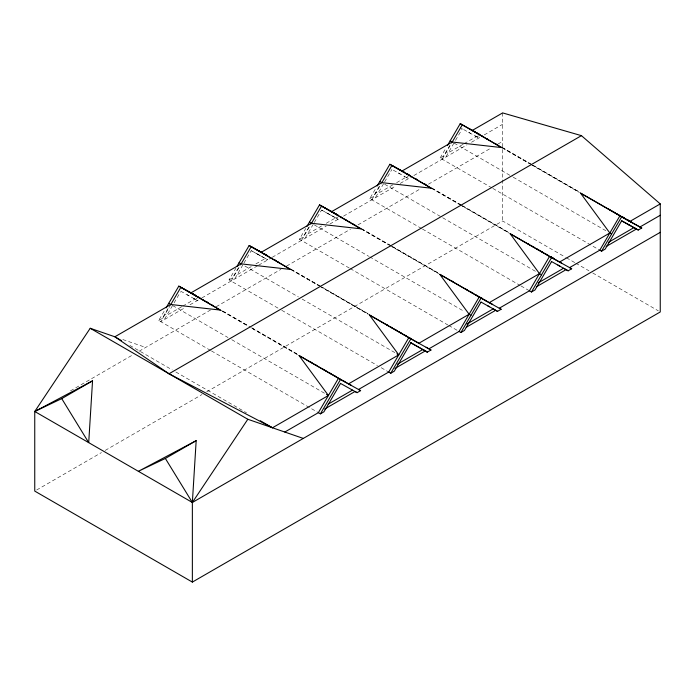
<?xml version="1.0" encoding="UTF-8"?>
<svg xmlns="http://www.w3.org/2000/svg" width="695" height="695" viewBox="0 0 695 695"><rect width="100%" height="100%" fill="white"/><g stroke="black" fill="none" stroke-linecap="round" stroke-linejoin="round"><path stroke-width="0.52" stroke-dasharray="3.48 2.61" d="M491.904 187.893L440.126 158.008L443.749 155.915L449.813 145.429M210.481 350.376L158.703 320.482L164.524 310.543M158.703 320.482L162.239 318.44L168.407 307.902M170.805 304.497L160.754 321.672L185.391 307.442M172.534 305.531L164.289 319.631L162.239 318.44M174.097 302.872L180.335 292.204M278.009 308.137L229.055 279.868L235.926 268.114M229.055 279.868L232.556 277.844L239.245 266.411M231.105 281.058L241.156 263.874M242.868 264.908L234.606 279.034L232.556 277.844M243.91 263.127L251.199 250.669L267.801 259.869L250.999 250.513M349.307 268.062L299.406 239.254L305.757 228.403M299.406 239.254L302.942 237.212L309.631 225.779M301.456 240.435L311.508 223.26M313.245 224.294L304.992 238.394L302.942 237.212M314.279 222.522L321.559 210.081L338.135 219.264L321.359 209.916M421.544 228.516L369.766 198.631L376.117 187.78M369.766 198.631L373.293 196.589L379.974 185.165M371.816 199.812L381.338 183.541M383.597 183.671L375.343 197.78L373.293 196.589M384.63 181.899L391.911 169.45M440.126 158.008L445.947 148.061M442.176 159.19L452.228 142.015M453.957 143.048L445.799 157.096L443.749 155.915M455.512 140.381L462.279 128.827L460.229 127.637M181.795 306.669L166.817 315.313L164.767 314.131M182.724 306.13L194.895 299.102L192.845 297.92L197.319 300.561L195.269 299.371L197.085 298.329M251.208 266.619L237.108 274.751L235.058 273.569M255.899 263.9L265.299 258.479L263.249 257.298M321.559 225.971L307.52 234.076L305.461 232.894M326.242 223.269L335.607 217.865L333.557 216.675M392.857 184.818L377.863 193.479L375.813 192.289M396.61 182.655L405.976 177.242L403.925 176.061M463.218 144.204L448.214 152.857L446.164 151.675M464.147 143.657L476.336 136.62L474.285 135.438M336.085 218.074L337.848 217.057M408.208 176.434L406.445 177.451L408.495 178.632L391.711 169.293M478.56 135.82L476.796 136.837L478.846 138.018L462.071 128.662M189.978 304.801L200.951 298.459M201.871 297.929L257.654 265.725M258.583 265.195L271.302 257.845M272.223 257.315L326.163 226.17M329.847 224.042L341.671 217.222M343.495 216.162L395.603 186.078M400.207 183.419L412.022 176.6M413.846 175.548L466.918 144.908M471.505 142.258L482.373 135.985M484.215 134.926L502.641 124.283M70.473 390.851L133.466 354.485M139.104 351.236L210.498 310.013M216.136 306.756L280.954 269.339M286.592 266.081L350.462 229.202M357.977 224.867L420.918 188.527M428.433 184.192L491.374 147.853M497.95 144.056L502.641 141.346M36.627 490.018L101.461 452.584M105.214 450.412L201.993 394.543M206.684 391.832L502.641 220.967L565.495 257.254M122.815 339.534L145.681 347.43M180.648 291.162L194.895 299.102M502.077 147.357L532.092 164.689M533.03 165.236L578.996 191.777M502.346 147.74L531.423 164.533M532.361 165.08L579.274 192.159M501.677 147.583L529.825 163.838M530.763 164.376L579.543 192.541M468.543 132.258L470.602 133.44M454.104 143.101L512.267 176.678M513.205 177.216L607.022 231.383M492.842 188.441L599.785 250.183M566.434 257.793L574.878 262.667M575.816 263.214L588.952 270.789M592.705 272.961L658.374 310.873M431.725 187.971L461.741 205.303M462.679 205.85L509.591 232.929M431.986 188.362L461.072 205.155M462.01 205.694L508.914 232.773M431.317 188.215L459.456 204.46M460.394 204.999L509.183 233.164M398.192 172.881L400.242 174.063M384.683 184.262L535.723 271.467M422.482 229.063L520.042 285.393M520.981 285.932L529.425 290.805M361.365 228.594L391.389 245.926M392.328 246.464L439.231 273.552M361.635 228.985L391.659 246.317M392.597 246.855L438.562 273.396M360.966 228.829L389.104 245.074M390.043 245.622L438.832 273.787M327.832 213.504L329.882 214.686M314.322 224.885L368.732 256.299M369.671 256.837L464.425 311.542M350.245 268.6L447.806 324.93M448.744 325.469L457.188 330.342M291.005 269.217L367.933 313.627M291.274 269.608L319.422 285.853M320.352 286.392L368.202 314.018M290.606 269.452L318.744 285.697M319.683 286.244L368.472 314.401M257.48 254.101L259.539 255.291M244.909 266.046L298.381 296.921M302.134 299.085L395.942 353.242M281.762 310.3L377.455 365.544M381.208 367.716L388.714 372.051M222.53 310.917L250.678 327.171M251.616 327.71L297.582 354.25M222.8 311.308L248.132 325.929M251.885 328.092L297.851 354.632M222.131 311.152L248.402 326.311M252.155 328.483L298.12 355.023M187.12 294.741L189.17 295.931M172.681 305.574L228.03 337.535M231.783 339.699L325.599 393.865M211.419 350.914L318.362 412.665M129.878 345.458L172.212 369.888M175.844 371.99L246.473 412.769M502.641 112.911L502.641 220.967"/><path stroke-width="1.04" d="M660.25 232.339L192.359 502.476L34.75 411.483L92.548 380.834L88.708 442.628L61.733 398.626L34.75 411.483L34.75 491.096L192.359 582.089L660.25 311.959L660.25 203.904L581.446 135.655L502.641 112.911L472.322 130.408L501.677 147.583L452.228 142.015L450.178 140.833M196.172 440.665L165.358 458.448L138.366 471.306L196.172 440.665L192.359 502.476L192.359 582.089M166.105 307.824L178.797 286.132L196.164 295.757M236.986 266.307L249.149 245.517L261.945 252.606M306.816 226.596L319.509 204.895L337.787 215.024M377.168 185.973L389.86 164.281L404.49 172.377M447.528 145.351L460.229 123.649L475.067 131.928M462.279 124.839L452.228 142.015L401.971 171.031L431.317 188.215L381.868 182.637L379.817 181.456M284.802 432.038L318.362 412.665L338.456 378.315L360.609 390.642L357.1 392.666L340.333 383.327M318.362 412.665L320.412 413.846L340.515 379.496L299.059 355.562L328.414 395.49L272.475 427.781L169.015 373.771L114.866 336.788L90.211 328.275L34.75 411.483M340.515 383.475L323.931 411.814L320.412 413.846M360.609 390.642L358.559 389.452L388.714 372.051L408.808 337.692L430.961 350.019L427.364 352.104L410.676 342.705L427.364 352.104L422.908 349.472L397.523 364.128M388.714 372.051L390.764 373.232L410.858 338.882L369.41 314.948L398.756 354.867L348.508 383.883L299.059 355.562M410.858 342.844L394.265 371.208L390.764 373.232M430.961 350.019L428.911 348.838L459.065 331.428L479.168 297.069L501.121 309.275L497.516 311.36L495.665 310.3L466.249 327.276M459.065 331.428L460.915 332.497L481.018 298.138L439.77 274.325L469.116 314.253L470.967 315.313M481.018 302.108L464.425 330.464L460.915 332.497M501.121 309.275L499.279 308.215L529.425 290.805L549.519 256.455L571.681 268.783L568.171 270.807L551.37 261.45M529.425 290.805L531.475 291.987L551.569 257.637L510.121 233.711L539.476 273.63L541.527 274.812M551.569 261.615L534.985 289.963L531.475 291.987M599.785 250.183L619.888 215.832L641.746 228.003L638.245 230.028L621.651 220.828L605.163 249.123L601.557 251.208L599.785 250.183L569.631 267.592L571.681 268.783M601.557 251.208L621.651 216.857L641.746 228.003M303.298 438.423L247.82 419.267L192.359 502.476L165.358 458.448M61.733 398.626L92.548 380.834M169.015 373.771L581.446 135.655M469.116 314.253L418.859 343.269L369.41 314.948M439.77 274.325L489.219 302.646L539.476 273.63M510.121 233.711L559.571 262.024L609.836 233.007L611.609 234.033M660.25 203.904L629.931 221.401L580.481 193.08L609.836 233.007M328.144 404.177L352.539 390.095M466.962 324.035L493.259 308.849L497.516 311.36M538.26 282.865L563.61 268.235L565.661 269.417M608.611 242.251L633.962 227.613L635.734 228.638M324.643 409.034L355.049 391.485L357.1 392.666M394.969 368.437L425.314 350.914M536.618 286.653L566.121 269.625L568.171 270.807M606.144 246.508L636.472 229.003L638.245 230.028M639.982 226.978L660.25 215.276M403.795 172.047L391.911 165.462L381.868 182.637L331.619 211.654L360.966 228.829L311.508 223.26L309.457 222.07M259.2 251.086L290.606 269.452L241.156 263.874L239.097 262.693M476.892 132.945L479.628 134.465M621.738 220.828L636.472 229.003M406.314 173.394L408.139 174.402M406.54 173.568L409.277 175.079M338.013 215.198L321.559 206.076L311.508 223.26L261.251 252.276L251.199 246.699L241.156 263.874L190.908 292.89L220.254 310.066L170.805 304.497L168.755 303.307M481.018 302.073L495.101 309.918M264.682 254.127L267.427 255.647M263.996 253.788L267.653 255.821M196.39 295.931L180.856 287.313L170.805 304.497L114.866 336.788L121.451 340.585M198.214 296.939L200.038 297.955M622.155 216.692L624.032 217.77M627.785 219.941L629.661 221.019M470.272 129.227L475.137 132.033M477.013 133.119L479.828 134.743M481.705 135.829L483.581 136.915M486.396 138.54L488.272 139.617M494.84 143.413L496.716 144.49M608.351 208.952L610.227 210.029M612.104 211.115L614.919 212.739M616.795 213.825L619.61 215.45M621.486 216.527L624.301 218.152M628.054 220.324L631.703 222.426M460.229 123.649L501.677 147.583M580.481 193.08L621.651 216.857M628.211 224.424L629.983 225.441M415.775 178.771L417.652 179.849M424.219 183.645L426.096 184.722M550.866 256.759L553.68 258.384M399.92 169.849L403.847 172.117M406.662 173.741L409.477 175.366M527.679 243.606L529.555 244.692M532.37 246.317L534.247 247.403M536.123 248.489L538.938 250.113M540.814 251.19L543.629 252.815M545.505 253.901L548.32 255.525M551.135 257.15L553.95 258.775M559.571 262.024L561.63 263.214M389.86 164.281L431.317 188.215M557.859 265.047L559.909 266.228M480.514 297.382L482.391 298.468M490.835 303.341L492.712 304.419M329.56 210.463L338.178 215.441M340.055 216.527L341.931 217.605M344.746 219.229L346.623 220.315M348.499 221.401L350.376 222.478M353.19 224.111L355.067 225.189M451.698 280.98L453.574 282.057M465.772 289.103L467.648 290.189M470.463 291.813L473.278 293.438M475.145 294.515L477.96 296.139M479.837 297.225L482.651 298.85M484.528 299.936L486.404 301.022M489.219 302.646L491.07 303.706M319.509 204.895L360.966 228.829M487.499 305.661L489.349 306.73M274.117 259.47L275.993 260.555M426.096 347.213L427.972 348.299M264.065 253.901L266.88 255.525M277.201 261.476L279.077 262.562M386.029 324.313L387.906 325.39M390.712 327.015L392.588 328.101M394.465 329.187L397.279 330.811M399.156 331.889L401.971 333.513M403.847 334.599L406.662 336.224M408.538 337.31L410.415 338.395M249.149 245.517L290.606 269.452M396.88 353.79L398.756 354.867M206.58 301.708L208.457 302.794M349.177 384.04L351.053 385.117M188.849 291.7L196.529 296.139M203.096 299.927L204.973 301.013M211.541 304.801L213.417 305.887M310.048 361.678L311.925 362.755M314.739 364.38L316.616 365.466M323.184 369.262L325.998 370.887M328.813 372.511L331.619 374.136M333.496 375.213L336.31 376.838M342.878 380.634L344.755 381.711M348.508 383.883L350.558 385.065M178.797 286.132L221.192 310.604M326.537 394.404L328.414 395.49M260.278 420.744L272.475 427.781M90.211 328.275L247.82 419.267"/></g></svg>
